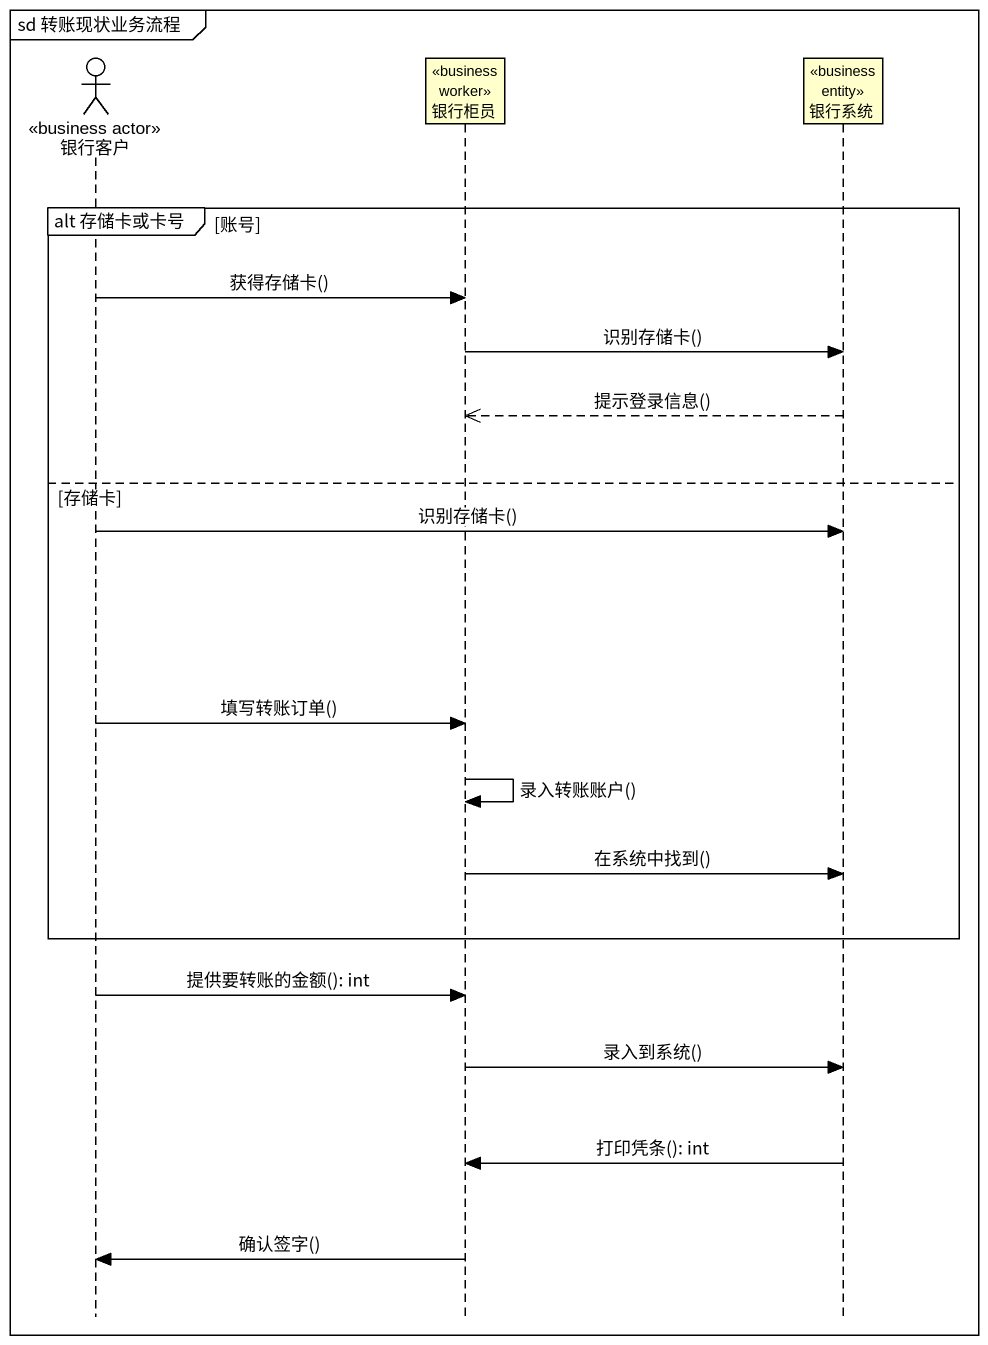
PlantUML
@startuml
mainframe sd 转账现状业务流程
hide footbox
actor 银行客户 <<business actor>>
participant 银行柜员 <<business worker>>
participant 银行系统 <<business entity>>

group alt 存储卡或卡号 [账号]
  银行客户 -> 银行柜员 : 获得存储卡()
  银行柜员 -> 银行系统 : 识别存储卡()
  银行系统 -->> 银行柜员 : 提示登录信息()
else 存储卡
  银行客户 -> 银行系统 : 识别存储卡()
  银行客户 -> 银行柜员 : 填写转账订单()
  银行柜员 -> 银行柜员 : 录入转账账户()
  银行柜员 -> 银行系统 : 在系统中找到()
end
银行客户 -> 银行柜员 : 提供要转账的金额(): int
银行柜员 -> 银行系统 : 录入到系统()
银行系统 -> 银行柜员 : 打印凭条(): int
银行柜员 -> 银行客户 : 确认签字()
@enduml
